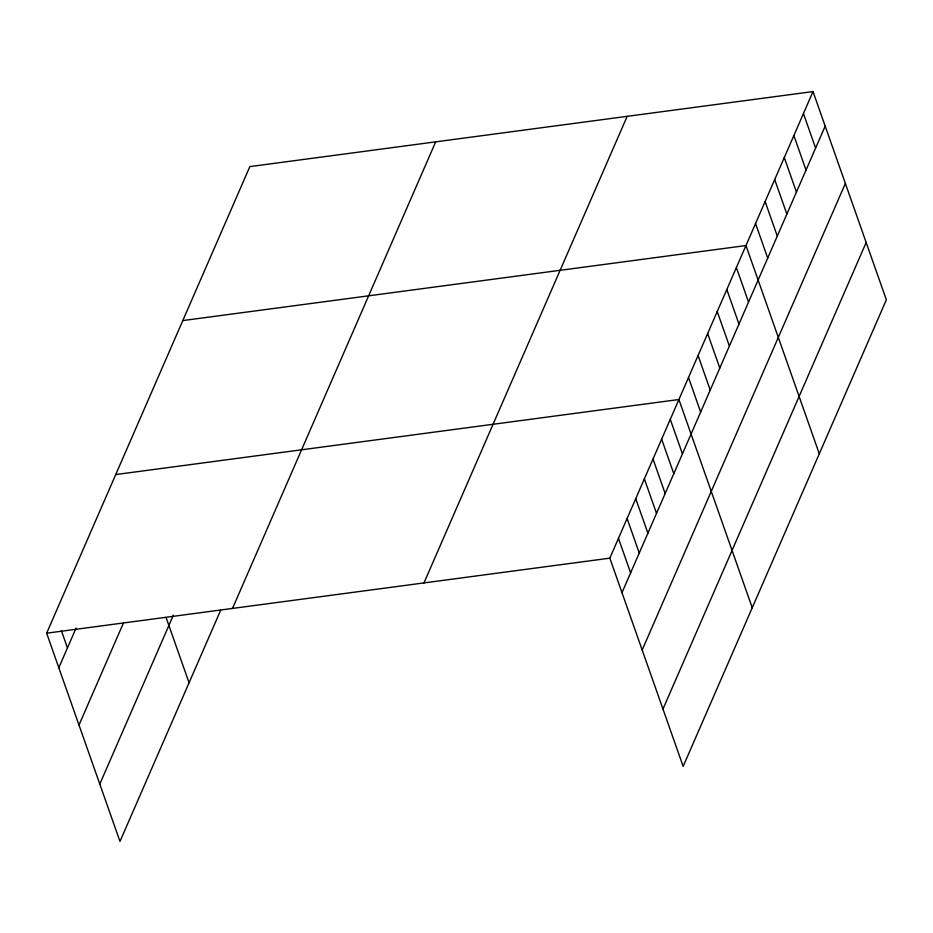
<?xml version="1.0" encoding="UTF-8"?>
<svg xmlns="http://www.w3.org/2000/svg" width="933" height="933" viewBox="0 0 933 933"><rect width="100%" height="100%" fill="white"/><g stroke="black" fill="none" stroke-linecap="round" stroke-linejoin="round"><path stroke-width="1.4" d="M220.62 610.334L119.984 841.426L46.65 633.192L249.846 166.61L813.016 91.574L886.35 299.808L683.154 766.39L609.832 558.156L813.016 91.574M58.814 667.736L76.086 628.072M79.002 725.046L123.331 623.256M99.796 784.105L173.386 615.115M232.504 608.433L435.688 141.851M423.979 582.915L627.174 116.333M621.984 592.688L825.18 126.107M642.172 650.009L845.368 183.428M662.966 709.068L866.162 242.487M182.786 320.59L745.968 245.542L819.291 453.776M115.739 474.559L678.909 399.522L752.243 607.745M46.65 633.192L609.832 558.156M803.441 113.569L815.605 148.102M793.866 135.565L806.019 170.098M784.28 157.56L796.444 192.093M774.705 179.556L786.869 214.089M765.13 201.551L777.282 236.084M755.543 223.547L767.707 258.079M736.382 267.538L748.546 302.07M726.807 289.533L738.971 324.066M717.232 311.529L729.396 346.061M707.646 333.524L719.81 368.057M698.071 355.52L710.235 390.064M688.496 377.515L700.648 412.059M670.279 419.349L682.443 453.881M661.637 439.175L673.801 473.707M653.007 459.001L665.171 493.545M644.365 478.839L656.529 513.372M635.735 498.665L647.899 533.198M627.104 518.491L639.257 553.036M618.462 538.329L630.626 572.862M166.039 617.413L189.061 682.793M61.368 630.638L67.444 647.899"/></g></svg>
